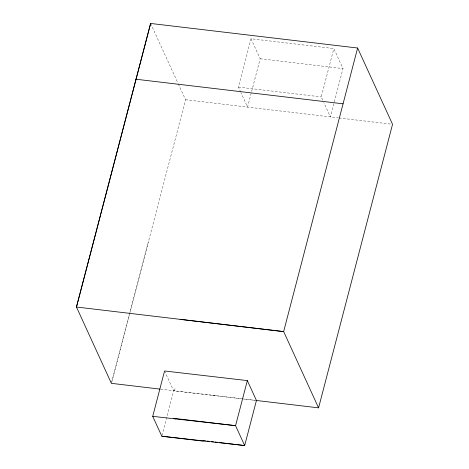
<?xml version="1.0" encoding="UTF-8"?>
<svg xmlns="http://www.w3.org/2000/svg" width="469" height="469" viewBox="0 0 469 469"><rect width="100%" height="100%" fill="white"/><g stroke="black" fill="none" stroke-linecap="round" stroke-linejoin="round"><path stroke-width="0.35" stroke-dasharray="2.35 1.76" d="M178.261 83.816L185.548 99.739L111.388 383.337L148.491 241.793M240.755 92.252L238.393 87.087L251.009 38.739L333.852 48.571L343.009 68.58L330.399 116.933L323.897 102.729M251.009 38.739L260.166 58.748L247.556 107.096L241.054 92.897M162.016 435.519L173.665 390.865L164.842 371.595M174.456 390.824L175.054 388.514M215.078 395.572L173.665 390.865M322.713 100.149L321.236 96.919L333.852 48.571M255.171 400.338L212.803 395.373M260.166 58.748L343.009 68.58M238.393 87.087L321.236 96.919M185.548 99.739L338.348 117.871M339.069 117.959L391.105 124.138M160.685 389.17L256.432 400.503M150.625 23.45L177.956 83.154"/><path stroke-width="0.7" d="M205.498 440.901L203.317 440.643L203.188 441.136L161.828 436.229L152.724 416.349L164.56 370.985L247.333 380.599L256.437 400.485L318.574 407.86L392.547 124.308L357.624 48.02L150.625 23.45L76.465 307.048L111.388 383.337L159.958 389.1M150.625 23.45L76.453 307.025L283.634 331.642L357.624 48.02M180.119 319.33L283.651 331.571L318.574 407.86M247.333 380.599L235.579 425.67L244.677 445.55L161.828 436.229M256.437 400.485L244.677 445.55L219.281 442.537M152.724 416.349L235.579 425.67L173.401 418.289L175.623 418.923M135.899 79.22L343.068 103.813M206.946 441.071L209.127 441.329M211.302 441.587L213.477 441.845M214.931 442.021L217.833 442.361"/></g></svg>
